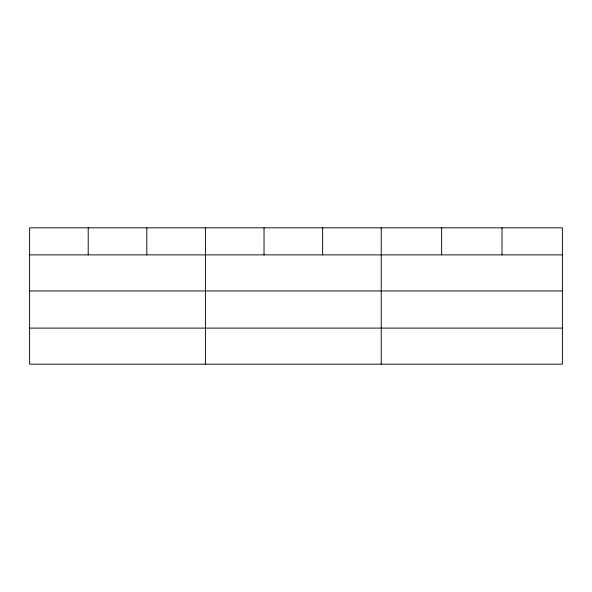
<?xml version="1.0" encoding="UTF-8"?>
<svg xmlns="http://www.w3.org/2000/svg" width="592" height="592" viewBox="0 0 592 592"><rect width="100%" height="100%" fill="white"/><g stroke="black" fill="none" stroke-linecap="round" stroke-linejoin="round"><path stroke-width="0.89" d="M562.4 290.946L562.4 227.824L29.6 227.824L29.6 364.176L562.4 364.176L562.4 290.946L29.6 290.946M29.6 254.878L562.4 254.878M29.6 328.109L562.4 328.109M502.016 227.824L502.016 254.878M441.632 227.824L441.632 254.878M381.248 227.824L381.248 364.176M322.64 227.824L322.64 254.878M264.032 227.824L264.032 254.878M205.424 227.824L205.424 364.176M146.816 227.824L146.816 254.878M88.208 227.824L88.208 254.878"/></g></svg>
